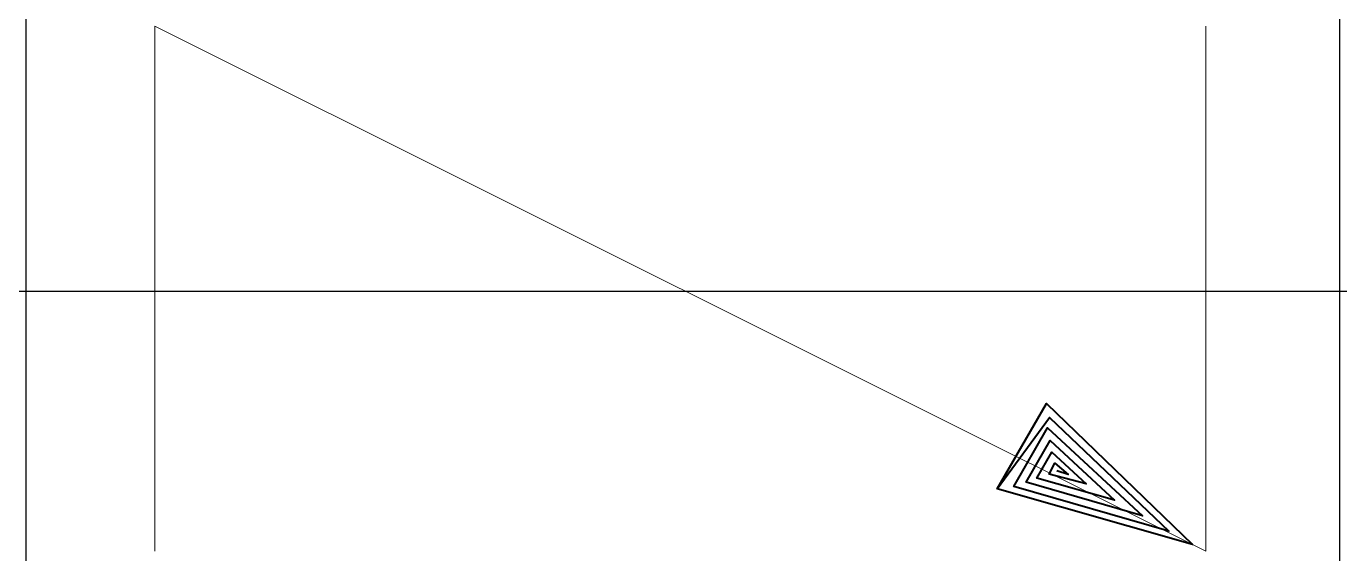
# Model space of a CAD drawing. Header units: metres. Extents: x -0.005 to 0.005, y -0.002 to 0.002.
import ezdxf

# ---------------------------------------------------------------- set-up
doc = ezdxf.new("R2010")
doc.units = ezdxf.units.M
doc.header["$PDMODE"] = 2
doc.layers.add('Level 3', color=7, linetype='Continuous')
doc.layers.add('Level 7', color=7, linetype='Continuous')

# ---------------------------------------------------------------- blocks, each defined once
blk = doc.blocks.new('00001A1')
at = {"layer": 'Level 3', "color": 131, "linetype": 'Continuous', "lineweight": 40, "true_color": 0x50f0ff, "flags": 128}
blk.add_lwpolyline([(-0.001487, 0.000425), (-0.001112, 0.001075), (0, 0), (-0.001487, 0.000425), (-0.001089, 0.000969), (-0.000181, 0.000102), (-0.001361, 0.000442), (-0.001106, 0.00089), (-0.000382, 0.000218), (-0.001267, 0.000475), (-0.001084, 0.000793), (-0.000596, 0.000338), (-0.001186, 0.000506), (-0.001071, 0.000705), (-0.00081, 0.000462), (-0.001093, 0.000536), (-0.001048, 0.00062), (-0.000948, 0.000533), (-0.001033, 0.000562)], dxfattribs=at)
blk = doc.blocks.new('001020')
at = {"layer": 'Level 7', "color": 2, "linetype": 'Continuous', "lineweight": 13}
for p, q in [((-0.004, -0.002), (-0.004, 0.002)), ((0.004, -0.002), (-0.004, 0.002)), ((0.004, -0.002), (0.004, 0.002)), ((-0.00498, 0.00198), (-0.00498, -0.00202)), ((0.00502, 0.00198), (0.00502, -0.00202))]:
    blk.add_line(p, q, dxfattribs=at)
at = {"color": 9, "linetype": 'Continuous', "lineweight": 0, "true_color": 0xc8c8c8}
blk.add_blockref('00001A1', (0.0039, -0.00195), dxfattribs=at)

msp = doc.modelspace()

# ---------------------------------------------------------------- linework, layer by layer
for p in [(-0.00498, -0.00002), (0.00502, -0.00002)]:
    msp.add_point(p)

# ---------------------------------------------------------------- block references
msp.add_blockref('001020', (0, 0))

doc.saveas('drawing.dxf')
